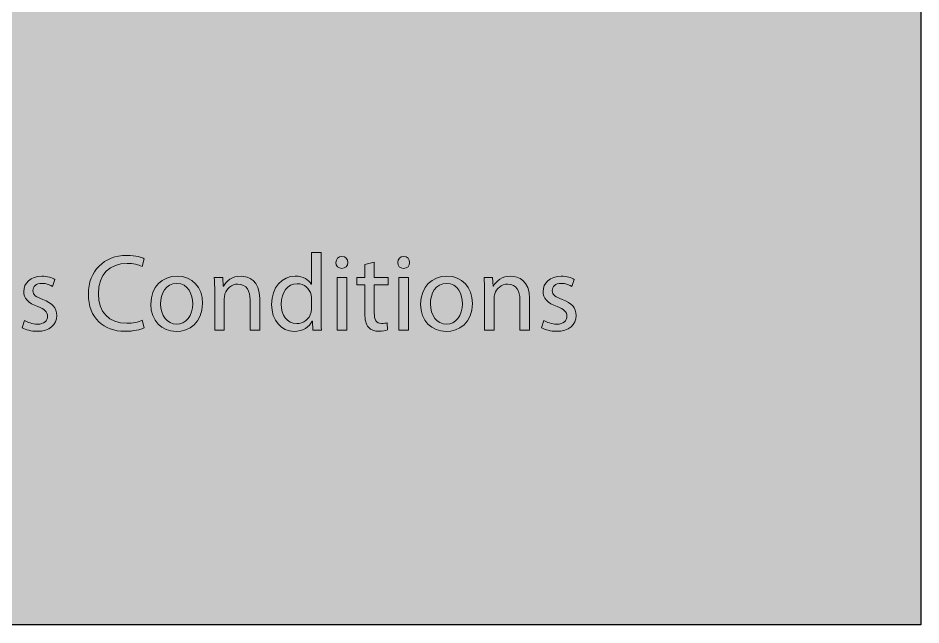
# Model space of a CAD drawing. Header units: inches. Extents: x 8 to 818, y -635 to -10.
# Drawn here: x 752.72 to 787.66, y -586.19 to -562.69 of the extents above; entities that cross this region are included whole.
import ezdxf

# ---------------------------------------------------------------- set-up
doc = ezdxf.new("R2010")
doc.units = ezdxf.units.IN
doc.header["$MEASUREMENT"] = 0
doc.layers.add('Calque 2', color=7, linetype='Continuous')

# ---------------------------------------------------------------- blocks, each defined once
blk = doc.blocks.new('block 14')
at = {"layer": 'Calque 2', "true_color": 0x262425}
h = blk.add_hatch(color=179, dxfattribs=at)
h.dxf.hatch_style = 2
edge = h.paths.add_edge_path()
edge.add_spline(control_points=[(757.603, -574.687), (757.467, -574.754), (757.197, -574.822), (756.85, -574.822), (756.046, -574.822), (755.441, -574.314), (755.441, -573.379), (755.441, -572.487), (756.046, -571.882), (756.93, -571.882), (757.285, -571.882), (757.51, -571.958), (757.607, -572.009), (757.607, -572.009), (757.518, -572.309), (757.518, -572.309), (757.378, -572.241), (757.179, -572.191), (756.943, -572.191), (756.274, -572.191), (755.83, -572.618), (755.83, -573.367), (755.83, -574.065), (756.232, -574.513), (756.926, -574.513), (757.15, -574.513), (757.378, -574.467), (757.527, -574.395), (757.527, -574.395), (757.603, -574.687), (757.603, -574.687)], knot_values=[0, 0, 0, 0, 1, 1, 1, 2, 2, 2, 3, 3, 3, 4, 4, 4, 5, 5, 5, 6, 6, 6, 7, 7, 7, 8, 8, 8, 9, 9, 9, 10, 10, 10, 10], degree=3, periodic=1)
h = blk.add_hatch(color=179, dxfattribs=at)
h.dxf.hatch_style = 2
edge = h.paths.add_edge_path()
edge.add_spline(control_points=[(764.448, -571.776), (764.448, -571.776), (764.448, -574.251), (764.448, -574.251), (764.448, -574.433), (764.452, -574.64), (764.465, -574.78), (764.465, -574.78), (764.131, -574.78), (764.131, -574.78), (764.131, -574.78), (764.114, -574.424), (764.114, -574.424), (764.114, -574.424), (764.105, -574.424), (764.105, -574.424), (763.991, -574.653), (763.741, -574.826), (763.407, -574.826), (762.912, -574.826), (762.531, -574.407), (762.531, -573.786), (762.527, -573.105), (762.95, -572.686), (763.449, -572.686), (763.763, -572.686), (763.974, -572.834), (764.067, -572.999), (764.067, -572.999), (764.076, -572.999), (764.076, -572.999), (764.076, -572.999), (764.076, -571.776), (764.076, -571.776), (764.076, -571.776), (764.448, -571.776), (764.448, -571.776)], knot_values=[0, 0, 0, 0, 1, 1, 1, 2, 2, 2, 3, 3, 3, 4, 4, 4, 5, 5, 5, 6, 6, 6, 7, 7, 7, 8, 8, 8, 9, 9, 9, 10, 10, 10, 11, 11, 11, 12, 12, 12, 12], degree=3, periodic=1)
edge = h.paths.add_edge_path()
edge.add_spline(control_points=[(764.076, -573.566), (764.076, -573.519), (764.071, -573.456), (764.059, -573.409), (764.004, -573.172), (763.801, -572.977), (763.521, -572.977), (763.136, -572.977), (762.908, -573.316), (762.908, -573.769), (762.908, -574.183), (763.111, -574.526), (763.513, -574.526), (763.763, -574.526), (763.991, -574.361), (764.059, -574.082), (764.071, -574.031), (764.076, -573.98), (764.076, -573.921), (764.076, -573.921), (764.076, -573.566), (764.076, -573.566)], knot_values=[0, 0, 0, 0, 1, 1, 1, 2, 2, 2, 3, 3, 3, 4, 4, 4, 5, 5, 5, 6, 6, 6, 7, 7, 7, 7], degree=3, periodic=1)
h = blk.add_hatch(color=179, dxfattribs=at)
h.dxf.hatch_style = 2
edge = h.paths.add_edge_path()
edge.add_spline(control_points=[(765.482, -572.157), (765.486, -572.284), (765.393, -572.385), (765.245, -572.385), (765.114, -572.385), (765.021, -572.284), (765.021, -572.157), (765.021, -572.026), (765.118, -571.924), (765.253, -571.924), (765.393, -571.924), (765.482, -572.026), (765.482, -572.157)], knot_values=[0, 0, 0, 0, 1, 1, 1, 2, 2, 2, 3, 3, 3, 4, 4, 4, 4], degree=3, periodic=1)
h.paths.add_polyline_path([(765.067, -574.78), (765.067, -572.732), (765.439, -572.732), (765.439, -574.78)])
h = blk.add_hatch(color=179, dxfattribs=at)
h.dxf.hatch_style = 2
edge = h.paths.add_edge_path()
edge.add_spline(control_points=[(767.873, -572.157), (767.878, -572.284), (767.785, -572.385), (767.637, -572.385), (767.505, -572.385), (767.412, -572.284), (767.412, -572.157), (767.412, -572.026), (767.51, -571.924), (767.645, -571.924), (767.785, -571.924), (767.873, -572.026), (767.873, -572.157)], knot_values=[0, 0, 0, 0, 1, 1, 1, 2, 2, 2, 3, 3, 3, 4, 4, 4, 4], degree=3, periodic=1)
h.paths.add_polyline_path([(767.459, -574.78), (767.459, -572.732), (767.831, -572.732), (767.831, -574.78)])
h = blk.add_hatch(color=179, dxfattribs=at)
h.dxf.hatch_style = 2
edge = h.paths.add_edge_path()
edge.add_spline(control_points=[(766.506, -572.144), (766.506, -572.144), (766.506, -572.732), (766.506, -572.732), (766.506, -572.732), (767.039, -572.732), (767.039, -572.732), (767.039, -572.732), (767.039, -573.016), (767.039, -573.016), (767.039, -573.016), (766.506, -573.016), (766.506, -573.016), (766.506, -573.016), (766.506, -574.12), (766.506, -574.12), (766.506, -574.374), (766.578, -574.518), (766.785, -574.518), (766.883, -574.518), (766.955, -574.505), (767.001, -574.492), (767.001, -574.492), (767.018, -574.771), (767.018, -574.771), (766.946, -574.801), (766.832, -574.822), (766.688, -574.822), (766.515, -574.822), (766.375, -574.767), (766.286, -574.666), (766.18, -574.556), (766.142, -574.374), (766.142, -574.133), (766.142, -574.133), (766.142, -573.016), (766.142, -573.016), (766.142, -573.016), (765.825, -573.016), (765.825, -573.016), (765.825, -573.016), (765.825, -572.732), (765.825, -572.732), (765.825, -572.732), (766.142, -572.732), (766.142, -572.732), (766.142, -572.732), (766.142, -572.241), (766.142, -572.241), (766.142, -572.241), (766.506, -572.144), (766.506, -572.144)], knot_values=[0, 0, 0, 0, 1, 1, 1, 2, 2, 2, 3, 3, 3, 4, 4, 4, 5, 5, 5, 6, 6, 6, 7, 7, 7, 8, 8, 8, 9, 9, 9, 10, 10, 10, 11, 11, 11, 12, 12, 12, 13, 13, 13, 14, 14, 14, 15, 15, 15, 16, 16, 16, 17, 17, 17, 17], degree=3, periodic=1)
h = blk.add_hatch(color=179, dxfattribs=at)
h.dxf.hatch_style = 2
edge = h.paths.add_edge_path()
edge.add_spline(control_points=[(752.973, -574.399), (753.083, -574.471), (753.277, -574.547), (753.463, -574.547), (753.734, -574.547), (753.861, -574.412), (753.861, -574.242), (753.861, -574.065), (753.755, -573.968), (753.48, -573.866), (753.112, -573.735), (752.939, -573.532), (752.939, -573.286), (752.939, -572.956), (753.205, -572.686), (753.645, -572.686), (753.853, -572.686), (754.035, -572.745), (754.149, -572.812), (754.149, -572.812), (754.056, -573.083), (754.056, -573.083), (753.975, -573.033), (753.827, -572.965), (753.637, -572.965), (753.417, -572.965), (753.294, -573.092), (753.294, -573.244), (753.294, -573.413), (753.417, -573.489), (753.683, -573.591), (754.039, -573.726), (754.221, -573.904), (754.221, -574.209), (754.221, -574.568), (753.941, -574.822), (753.455, -574.822), (753.231, -574.822), (753.023, -574.767), (752.879, -574.683), (752.879, -574.683), (752.973, -574.399), (752.973, -574.399)], knot_values=[0, 0, 0, 0, 1, 1, 1, 2, 2, 2, 3, 3, 3, 4, 4, 4, 5, 5, 5, 6, 6, 6, 7, 7, 7, 8, 8, 8, 9, 9, 9, 10, 10, 10, 11, 11, 11, 12, 12, 12, 13, 13, 13, 14, 14, 14, 14], degree=3, periodic=1)
h = blk.add_hatch(color=179, dxfattribs=at)
h.dxf.hatch_style = 2
edge = h.paths.add_edge_path()
edge.add_spline(control_points=[(759.859, -573.739), (759.859, -574.496), (759.335, -574.826), (758.84, -574.826), (758.285, -574.826), (757.858, -574.42), (757.858, -573.773), (757.858, -573.088), (758.306, -572.686), (758.873, -572.686), (759.462, -572.686), (759.859, -573.113), (759.859, -573.739)], knot_values=[0, 0, 0, 0, 1, 1, 1, 2, 2, 2, 3, 3, 3, 4, 4, 4, 4], degree=3, periodic=1)
edge = h.paths.add_edge_path()
edge.add_spline(control_points=[(758.234, -573.76), (758.234, -574.209), (758.493, -574.547), (758.856, -574.547), (759.212, -574.547), (759.478, -574.213), (759.478, -573.752), (759.478, -573.405), (759.305, -572.965), (758.865, -572.965), (758.425, -572.965), (758.234, -573.371), (758.234, -573.76)], knot_values=[0, 0, 0, 0, 1, 1, 1, 2, 2, 2, 3, 3, 3, 4, 4, 4, 4], degree=3, periodic=1)
h = blk.add_hatch(color=179, dxfattribs=at)
h.dxf.hatch_style = 2
edge = h.paths.add_edge_path()
edge.add_spline(control_points=[(760.33, -573.286), (760.33, -573.075), (760.326, -572.901), (760.313, -572.732), (760.313, -572.732), (760.643, -572.732), (760.643, -572.732), (760.643, -572.732), (760.664, -573.07), (760.664, -573.07), (760.664, -573.07), (760.673, -573.07), (760.673, -573.07), (760.774, -572.876), (761.011, -572.686), (761.35, -572.686), (761.633, -572.686), (762.073, -572.855), (762.073, -573.557), (762.073, -573.557), (762.073, -574.78), (762.073, -574.78), (762.073, -574.78), (761.701, -574.78), (761.701, -574.78), (761.701, -574.78), (761.701, -573.6), (761.701, -573.6), (761.701, -573.27), (761.578, -572.994), (761.227, -572.994), (760.982, -572.994), (760.791, -573.168), (760.728, -573.375), (760.711, -573.422), (760.702, -573.485), (760.702, -573.549), (760.702, -573.549), (760.702, -574.78), (760.702, -574.78), (760.702, -574.78), (760.33, -574.78), (760.33, -574.78), (760.33, -574.78), (760.33, -573.286), (760.33, -573.286)], knot_values=[0, 0, 0, 0, 1, 1, 1, 2, 2, 2, 3, 3, 3, 4, 4, 4, 5, 5, 5, 6, 6, 6, 7, 7, 7, 8, 8, 8, 9, 9, 9, 10, 10, 10, 11, 11, 11, 12, 12, 12, 13, 13, 13, 14, 14, 14, 15, 15, 15, 15], degree=3, periodic=1)
h = blk.add_hatch(color=179, dxfattribs=at)
h.dxf.hatch_style = 2
edge = h.paths.add_edge_path()
edge.add_spline(control_points=[(770.303, -573.739), (770.303, -574.496), (769.778, -574.826), (769.283, -574.826), (768.729, -574.826), (768.301, -574.42), (768.301, -573.773), (768.301, -573.088), (768.75, -572.686), (769.317, -572.686), (769.905, -572.686), (770.303, -573.113), (770.303, -573.739)], knot_values=[0, 0, 0, 0, 1, 1, 1, 2, 2, 2, 3, 3, 3, 4, 4, 4, 4], degree=3, periodic=1)
edge = h.paths.add_edge_path()
edge.add_spline(control_points=[(768.678, -573.76), (768.678, -574.209), (768.936, -574.547), (769.3, -574.547), (769.655, -574.547), (769.922, -574.213), (769.922, -573.752), (769.922, -573.405), (769.748, -572.965), (769.308, -572.965), (768.868, -572.965), (768.678, -573.371), (768.678, -573.76)], knot_values=[0, 0, 0, 0, 1, 1, 1, 2, 2, 2, 3, 3, 3, 4, 4, 4, 4], degree=3, periodic=1)
h = blk.add_hatch(color=179, dxfattribs=at)
h.dxf.hatch_style = 2
edge = h.paths.add_edge_path()
edge.add_spline(control_points=[(770.773, -573.286), (770.773, -573.075), (770.769, -572.901), (770.757, -572.732), (770.757, -572.732), (771.087, -572.732), (771.087, -572.732), (771.087, -572.732), (771.108, -573.07), (771.108, -573.07), (771.108, -573.07), (771.116, -573.07), (771.116, -573.07), (771.218, -572.876), (771.455, -572.686), (771.793, -572.686), (772.077, -572.686), (772.517, -572.855), (772.517, -573.557), (772.517, -573.557), (772.517, -574.78), (772.517, -574.78), (772.517, -574.78), (772.144, -574.78), (772.144, -574.78), (772.144, -574.78), (772.144, -573.6), (772.144, -573.6), (772.144, -573.27), (772.022, -572.994), (771.67, -572.994), (771.425, -572.994), (771.235, -573.168), (771.171, -573.375), (771.154, -573.422), (771.146, -573.485), (771.146, -573.549), (771.146, -573.549), (771.146, -574.78), (771.146, -574.78), (771.146, -574.78), (770.773, -574.78), (770.773, -574.78), (770.773, -574.78), (770.773, -573.286), (770.773, -573.286)], knot_values=[0, 0, 0, 0, 1, 1, 1, 2, 2, 2, 3, 3, 3, 4, 4, 4, 5, 5, 5, 6, 6, 6, 7, 7, 7, 8, 8, 8, 9, 9, 9, 10, 10, 10, 11, 11, 11, 12, 12, 12, 13, 13, 13, 14, 14, 14, 15, 15, 15, 15], degree=3, periodic=1)
h = blk.add_hatch(color=179, dxfattribs=at)
h.dxf.hatch_style = 2
edge = h.paths.add_edge_path()
edge.add_spline(control_points=[(773.072, -574.399), (773.182, -574.471), (773.377, -574.547), (773.563, -574.547), (773.834, -574.547), (773.961, -574.412), (773.961, -574.242), (773.961, -574.065), (773.855, -573.968), (773.58, -573.866), (773.212, -573.735), (773.038, -573.532), (773.038, -573.286), (773.038, -572.956), (773.305, -572.686), (773.745, -572.686), (773.952, -572.686), (774.134, -572.745), (774.248, -572.812), (774.248, -572.812), (774.155, -573.083), (774.155, -573.083), (774.075, -573.033), (773.927, -572.965), (773.736, -572.965), (773.516, -572.965), (773.394, -573.092), (773.394, -573.244), (773.394, -573.413), (773.516, -573.489), (773.783, -573.591), (774.138, -573.726), (774.32, -573.904), (774.32, -574.209), (774.32, -574.568), (774.041, -574.822), (773.554, -574.822), (773.33, -574.822), (773.123, -574.767), (772.979, -574.683), (772.979, -574.683), (773.072, -574.399), (773.072, -574.399)], knot_values=[0, 0, 0, 0, 1, 1, 1, 2, 2, 2, 3, 3, 3, 4, 4, 4, 5, 5, 5, 6, 6, 6, 7, 7, 7, 8, 8, 8, 9, 9, 9, 10, 10, 10, 11, 11, 11, 12, 12, 12, 13, 13, 13, 14, 14, 14, 14], degree=3, periodic=1)
at = {"layer": 'Calque 2', "lineweight": 0}
for points in [[(765.067, -574.78), (765.067, -572.732), (765.439, -572.732), (765.439, -574.78), (765.067, -574.78)], [(767.459, -574.78), (767.459, -572.732), (767.831, -572.732), (767.831, -574.78), (767.459, -574.78)]]:
    blk.add_lwpolyline(points, dxfattribs=at)
for points, knots in [([(757.603, -574.687), (757.467, -574.754), (757.197, -574.822), (756.85, -574.822), (756.046, -574.822), (755.441, -574.314), (755.441, -573.379), (755.441, -572.487), (756.046, -571.882), (756.93, -571.882), (757.285, -571.882), (757.51, -571.958), (757.607, -572.009), (757.607, -572.009), (757.518, -572.309), (757.518, -572.309), (757.378, -572.241), (757.179, -572.191), (756.943, -572.191), (756.274, -572.191), (755.83, -572.618), (755.83, -573.367), (755.83, -574.065), (756.232, -574.513), (756.926, -574.513), (757.15, -574.513), (757.378, -574.467), (757.527, -574.395), (757.527, -574.395), (757.603, -574.687), (757.603, -574.687)], [0, 0, 0, 0, 1, 1, 1, 2, 2, 2, 3, 3, 3, 4, 4, 4, 5, 5, 5, 6, 6, 6, 7, 7, 7, 8, 8, 8, 9, 9, 9, 10, 10, 10, 10]), ([(764.448, -571.776), (764.448, -571.776), (764.448, -574.251), (764.448, -574.251), (764.448, -574.433), (764.452, -574.64), (764.465, -574.78), (764.465, -574.78), (764.131, -574.78), (764.131, -574.78), (764.131, -574.78), (764.114, -574.424), (764.114, -574.424), (764.114, -574.424), (764.105, -574.424), (764.105, -574.424), (763.991, -574.653), (763.741, -574.826), (763.407, -574.826), (762.912, -574.826), (762.531, -574.407), (762.531, -573.786), (762.527, -573.105), (762.95, -572.686), (763.449, -572.686), (763.763, -572.686), (763.974, -572.834), (764.067, -572.999), (764.067, -572.999), (764.076, -572.999), (764.076, -572.999), (764.076, -572.999), (764.076, -571.776), (764.076, -571.776), (764.076, -571.776), (764.448, -571.776), (764.448, -571.776)], [0, 0, 0, 0, 1, 1, 1, 2, 2, 2, 3, 3, 3, 4, 4, 4, 5, 5, 5, 6, 6, 6, 7, 7, 7, 8, 8, 8, 9, 9, 9, 10, 10, 10, 11, 11, 11, 12, 12, 12, 12]), ([(765.482, -572.157), (765.486, -572.284), (765.393, -572.385), (765.245, -572.385), (765.114, -572.385), (765.021, -572.284), (765.021, -572.157), (765.021, -572.026), (765.118, -571.924), (765.253, -571.924), (765.393, -571.924), (765.482, -572.026), (765.482, -572.157)], [0, 0, 0, 0, 1, 1, 1, 2, 2, 2, 3, 3, 3, 4, 4, 4, 4]), ([(767.873, -572.157), (767.878, -572.284), (767.785, -572.385), (767.637, -572.385), (767.505, -572.385), (767.412, -572.284), (767.412, -572.157), (767.412, -572.026), (767.51, -571.924), (767.645, -571.924), (767.785, -571.924), (767.873, -572.026), (767.873, -572.157)], [0, 0, 0, 0, 1, 1, 1, 2, 2, 2, 3, 3, 3, 4, 4, 4, 4]), ([(766.506, -572.144), (766.506, -572.144), (766.506, -572.732), (766.506, -572.732), (766.506, -572.732), (767.039, -572.732), (767.039, -572.732), (767.039, -572.732), (767.039, -573.016), (767.039, -573.016), (767.039, -573.016), (766.506, -573.016), (766.506, -573.016), (766.506, -573.016), (766.506, -574.12), (766.506, -574.12), (766.506, -574.374), (766.578, -574.518), (766.785, -574.518), (766.883, -574.518), (766.955, -574.505), (767.001, -574.492), (767.001, -574.492), (767.018, -574.771), (767.018, -574.771), (766.946, -574.801), (766.832, -574.822), (766.688, -574.822), (766.515, -574.822), (766.375, -574.767), (766.286, -574.666), (766.18, -574.556), (766.142, -574.374), (766.142, -574.133), (766.142, -574.133), (766.142, -573.016), (766.142, -573.016), (766.142, -573.016), (765.825, -573.016), (765.825, -573.016), (765.825, -573.016), (765.825, -572.732), (765.825, -572.732), (765.825, -572.732), (766.142, -572.732), (766.142, -572.732), (766.142, -572.732), (766.142, -572.241), (766.142, -572.241), (766.142, -572.241), (766.506, -572.144), (766.506, -572.144)], [0, 0, 0, 0, 1, 1, 1, 2, 2, 2, 3, 3, 3, 4, 4, 4, 5, 5, 5, 6, 6, 6, 7, 7, 7, 8, 8, 8, 9, 9, 9, 10, 10, 10, 11, 11, 11, 12, 12, 12, 13, 13, 13, 14, 14, 14, 15, 15, 15, 16, 16, 16, 17, 17, 17, 17]), ([(752.973, -574.399), (753.083, -574.471), (753.277, -574.547), (753.463, -574.547), (753.734, -574.547), (753.861, -574.412), (753.861, -574.242), (753.861, -574.065), (753.755, -573.968), (753.48, -573.866), (753.112, -573.735), (752.939, -573.532), (752.939, -573.286), (752.939, -572.956), (753.205, -572.686), (753.645, -572.686), (753.853, -572.686), (754.035, -572.745), (754.149, -572.812), (754.149, -572.812), (754.056, -573.083), (754.056, -573.083), (753.975, -573.033), (753.827, -572.965), (753.637, -572.965), (753.417, -572.965), (753.294, -573.092), (753.294, -573.244), (753.294, -573.413), (753.417, -573.489), (753.683, -573.591), (754.039, -573.726), (754.221, -573.904), (754.221, -574.209), (754.221, -574.568), (753.941, -574.822), (753.455, -574.822), (753.231, -574.822), (753.023, -574.767), (752.879, -574.683), (752.879, -574.683), (752.973, -574.399), (752.973, -574.399)], [0, 0, 0, 0, 1, 1, 1, 2, 2, 2, 3, 3, 3, 4, 4, 4, 5, 5, 5, 6, 6, 6, 7, 7, 7, 8, 8, 8, 9, 9, 9, 10, 10, 10, 11, 11, 11, 12, 12, 12, 13, 13, 13, 14, 14, 14, 14]), ([(759.859, -573.739), (759.859, -574.496), (759.335, -574.826), (758.84, -574.826), (758.285, -574.826), (757.858, -574.42), (757.858, -573.773), (757.858, -573.088), (758.306, -572.686), (758.873, -572.686), (759.462, -572.686), (759.859, -573.113), (759.859, -573.739)], [0, 0, 0, 0, 1, 1, 1, 2, 2, 2, 3, 3, 3, 4, 4, 4, 4]), ([(760.33, -573.286), (760.33, -573.075), (760.326, -572.901), (760.313, -572.732), (760.313, -572.732), (760.643, -572.732), (760.643, -572.732), (760.643, -572.732), (760.664, -573.07), (760.664, -573.07), (760.664, -573.07), (760.673, -573.07), (760.673, -573.07), (760.774, -572.876), (761.011, -572.686), (761.35, -572.686), (761.633, -572.686), (762.073, -572.855), (762.073, -573.557), (762.073, -573.557), (762.073, -574.78), (762.073, -574.78), (762.073, -574.78), (761.701, -574.78), (761.701, -574.78), (761.701, -574.78), (761.701, -573.6), (761.701, -573.6), (761.701, -573.27), (761.578, -572.994), (761.227, -572.994), (760.982, -572.994), (760.791, -573.168), (760.728, -573.375), (760.711, -573.422), (760.702, -573.485), (760.702, -573.549), (760.702, -573.549), (760.702, -574.78), (760.702, -574.78), (760.702, -574.78), (760.33, -574.78), (760.33, -574.78), (760.33, -574.78), (760.33, -573.286), (760.33, -573.286)], [0, 0, 0, 0, 1, 1, 1, 2, 2, 2, 3, 3, 3, 4, 4, 4, 5, 5, 5, 6, 6, 6, 7, 7, 7, 8, 8, 8, 9, 9, 9, 10, 10, 10, 11, 11, 11, 12, 12, 12, 13, 13, 13, 14, 14, 14, 15, 15, 15, 15]), ([(770.303, -573.739), (770.303, -574.496), (769.778, -574.826), (769.283, -574.826), (768.729, -574.826), (768.301, -574.42), (768.301, -573.773), (768.301, -573.088), (768.75, -572.686), (769.317, -572.686), (769.905, -572.686), (770.303, -573.113), (770.303, -573.739)], [0, 0, 0, 0, 1, 1, 1, 2, 2, 2, 3, 3, 3, 4, 4, 4, 4]), ([(770.773, -573.286), (770.773, -573.075), (770.769, -572.901), (770.757, -572.732), (770.757, -572.732), (771.087, -572.732), (771.087, -572.732), (771.087, -572.732), (771.108, -573.07), (771.108, -573.07), (771.108, -573.07), (771.116, -573.07), (771.116, -573.07), (771.218, -572.876), (771.455, -572.686), (771.793, -572.686), (772.077, -572.686), (772.517, -572.855), (772.517, -573.557), (772.517, -573.557), (772.517, -574.78), (772.517, -574.78), (772.517, -574.78), (772.144, -574.78), (772.144, -574.78), (772.144, -574.78), (772.144, -573.6), (772.144, -573.6), (772.144, -573.27), (772.022, -572.994), (771.67, -572.994), (771.425, -572.994), (771.235, -573.168), (771.171, -573.375), (771.154, -573.422), (771.146, -573.485), (771.146, -573.549), (771.146, -573.549), (771.146, -574.78), (771.146, -574.78), (771.146, -574.78), (770.773, -574.78), (770.773, -574.78), (770.773, -574.78), (770.773, -573.286), (770.773, -573.286)], [0, 0, 0, 0, 1, 1, 1, 2, 2, 2, 3, 3, 3, 4, 4, 4, 5, 5, 5, 6, 6, 6, 7, 7, 7, 8, 8, 8, 9, 9, 9, 10, 10, 10, 11, 11, 11, 12, 12, 12, 13, 13, 13, 14, 14, 14, 15, 15, 15, 15]), ([(773.072, -574.399), (773.182, -574.471), (773.377, -574.547), (773.563, -574.547), (773.834, -574.547), (773.961, -574.412), (773.961, -574.242), (773.961, -574.065), (773.855, -573.968), (773.58, -573.866), (773.212, -573.735), (773.038, -573.532), (773.038, -573.286), (773.038, -572.956), (773.305, -572.686), (773.745, -572.686), (773.952, -572.686), (774.134, -572.745), (774.248, -572.812), (774.248, -572.812), (774.155, -573.083), (774.155, -573.083), (774.075, -573.033), (773.927, -572.965), (773.736, -572.965), (773.516, -572.965), (773.394, -573.092), (773.394, -573.244), (773.394, -573.413), (773.516, -573.489), (773.783, -573.591), (774.138, -573.726), (774.32, -573.904), (774.32, -574.209), (774.32, -574.568), (774.041, -574.822), (773.554, -574.822), (773.33, -574.822), (773.123, -574.767), (772.979, -574.683), (772.979, -574.683), (773.072, -574.399), (773.072, -574.399)], [0, 0, 0, 0, 1, 1, 1, 2, 2, 2, 3, 3, 3, 4, 4, 4, 5, 5, 5, 6, 6, 6, 7, 7, 7, 8, 8, 8, 9, 9, 9, 10, 10, 10, 11, 11, 11, 12, 12, 12, 13, 13, 13, 14, 14, 14, 14]), ([(758.234, -573.76), (758.234, -574.209), (758.493, -574.547), (758.856, -574.547), (759.212, -574.547), (759.478, -574.213), (759.478, -573.752), (759.478, -573.405), (759.305, -572.965), (758.865, -572.965), (758.425, -572.965), (758.234, -573.371), (758.234, -573.76)], [0, 0, 0, 0, 1, 1, 1, 2, 2, 2, 3, 3, 3, 4, 4, 4, 4]), ([(764.076, -573.566), (764.076, -573.519), (764.071, -573.456), (764.059, -573.409), (764.004, -573.172), (763.801, -572.977), (763.521, -572.977), (763.136, -572.977), (762.908, -573.316), (762.908, -573.769), (762.908, -574.183), (763.111, -574.526), (763.513, -574.526), (763.763, -574.526), (763.991, -574.361), (764.059, -574.082), (764.071, -574.031), (764.076, -573.98), (764.076, -573.921), (764.076, -573.921), (764.076, -573.566), (764.076, -573.566)], [0, 0, 0, 0, 1, 1, 1, 2, 2, 2, 3, 3, 3, 4, 4, 4, 5, 5, 5, 6, 6, 6, 7, 7, 7, 7]), ([(768.678, -573.76), (768.678, -574.209), (768.936, -574.547), (769.3, -574.547), (769.655, -574.547), (769.922, -574.213), (769.922, -573.752), (769.922, -573.405), (769.748, -572.965), (769.308, -572.965), (768.868, -572.965), (768.678, -573.371), (768.678, -573.76)], [0, 0, 0, 0, 1, 1, 1, 2, 2, 2, 3, 3, 3, 4, 4, 4, 4])]:
    blk.add_open_spline(points, degree=3, knots=knots, dxfattribs=at)

msp = doc.modelspace()

# ---------------------------------------------------------------- hatches: boundary and pattern name
at = {"layer": 'Calque 2', "true_color": 0xfefeff}
h = msp.add_hatch(color=7, dxfattribs=at)
h.dxf.hatch_style = 2
h.paths.add_polyline_path([(787.662, -586.194), (636.119, -586.194), (636.119, -513.458), (787.662, -513.458)])

# ---------------------------------------------------------------- linework, layer by layer
at = {"layer": 'Calque 2', "color": 179, "lineweight": 30, "true_color": 0x262425}
msp.add_lwpolyline([(787.662, -586.194), (636.119, -586.194), (636.119, -513.458), (787.662, -513.458), (787.662, -586.194)], dxfattribs=at)

# ---------------------------------------------------------------- block references
at = {"layer": 'Calque 2'}
msp.add_blockref('block 14', (0, 0), dxfattribs=at)

doc.saveas('drawing.dxf')
